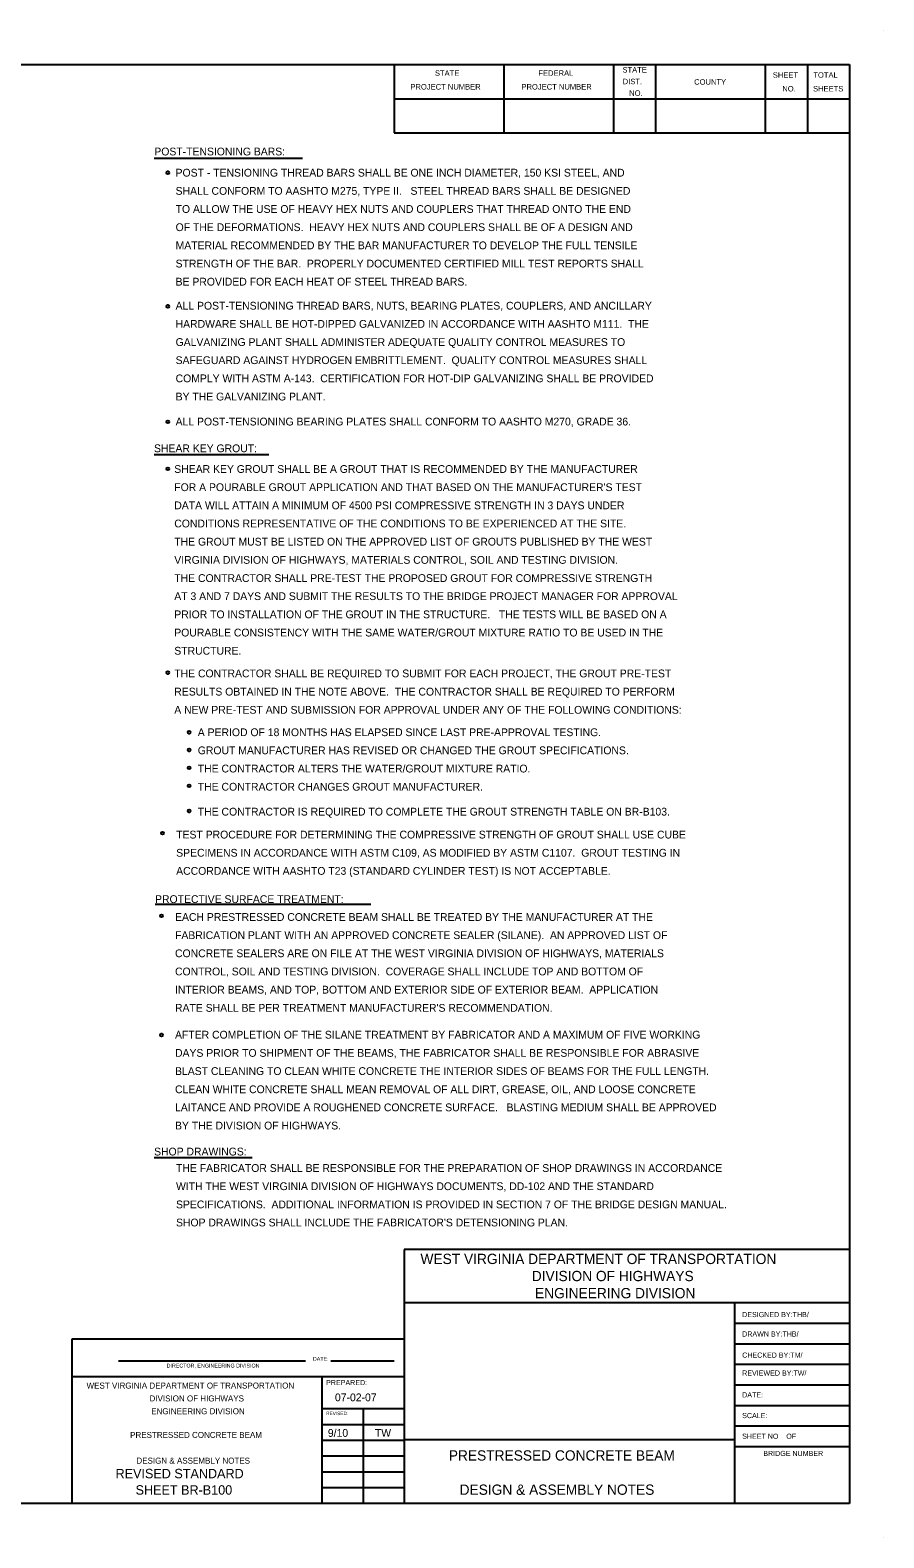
# Model space of a CAD drawing. Extents: x 762.3 to 790.4, y -1231.3 to -1213.2.
# Drawn here: x 780.09 to 790.37, y -1231.34 to -1213.19 of the extents above; entities that cross this region are included whole.
import ezdxf

# ---------------------------------------------------------------- set-up
doc = ezdxf.new("R2010")
doc.units = 0
doc.layers.add('Default', color=7, linetype='Continuous')

msp = doc.modelspace()

# ---------------------------------------------------------------- linework, layer by layer
at = {"layer": 'Default'}
for p, q in [((790.367, -1213.186), (790.367, -1213.186)), ((763.554, -1213.599), (789.954, -1213.599)), ((784.472, -1213.599), (784.472, -1214.424)), ((785.293, -1213.599), (785.293, -1213.599)), ((785.792, -1213.599), (785.792, -1214.424)), ((787.112, -1213.599), (787.112, -1214.424)), ((787.619, -1213.599), (787.619, -1214.424)), ((788.939, -1213.599), (788.939, -1214.424)), ((789.447, -1213.599), (789.447, -1214.424)), ((789.954, -1213.599), (789.954, -1230.924)), ((789.954, -1213.599), (789.954, -1213.599)), ((789.954, -1213.599), (789.954, -1213.599)), ((784.472, -1214.011), (789.954, -1214.011)), ((784.472, -1214.424), (789.954, -1214.424)), ((781.582, -1214.726), (783.369, -1214.726)), ((781.58, -1218.295), (782.963, -1218.295)), ((781.593, -1223.706), (784.192, -1223.706)), ((781.581, -1226.757), (782.761, -1226.757)), ((789.954, -1227.865), (784.592, -1227.865)), ((784.592, -1227.865), (784.592, -1230.924)), ((784.592, -1227.931), (784.592, -1227.931)), ((789.954, -1227.931), (789.954, -1227.931)), ((788.568, -1228.508), (784.592, -1228.508)), ((788.568, -1228.508), (788.568, -1230.924)), ((789.954, -1228.508), (788.568, -1228.508)), ((789.954, -1228.756), (788.568, -1228.756)), ((784.592, -1228.944), (780.59, -1228.944)), ((780.59, -1228.944), (780.59, -1230.924)), ((784.592, -1228.944), (784.592, -1228.944)), ((789.954, -1229.003), (788.568, -1229.003)), ((781.152, -1229.205), (783.402, -1229.205)), ((783.71, -1229.205), (784.473, -1229.205)), ((789.954, -1229.251), (788.568, -1229.251)), ((783.602, -1229.397), (780.59, -1229.397)), ((783.602, -1229.397), (783.602, -1230.924)), ((784.592, -1229.397), (783.602, -1229.397)), ((789.954, -1229.498), (788.568, -1229.498)), ((784.592, -1229.785), (783.602, -1229.785)), ((784.097, -1229.785), (784.097, -1230.924)), ((789.954, -1229.746), (788.568, -1229.746)), ((784.592, -1229.975), (783.602, -1229.975)), ((789.954, -1229.993), (788.568, -1229.993)), ((784.592, -1230.165), (783.602, -1230.165)), ((788.568, -1230.158), (784.592, -1230.158)), ((784.592, -1230.354), (783.602, -1230.354)), ((789.954, -1230.241), (788.568, -1230.241)), ((784.592, -1230.544), (783.602, -1230.544)), ((784.592, -1230.734), (783.602, -1230.734)), ((789.954, -1230.924), (763.554, -1230.924)), ((784.592, -1230.924), (784.592, -1230.924)), ((784.592, -1230.924), (784.592, -1230.924)), ((789.954, -1230.901), (789.954, -1230.901)), ((789.954, -1230.924), (789.954, -1230.924)), ((790.367, -1231.336), (790.367, -1231.336))]:
    msp.add_line(p, q, dxfattribs=at)
for centre in [(781.746, -1214.902), (781.746, -1216.511), (781.746, -1217.901), (781.746, -1218.467), (781.746, -1220.92), (782.005, -1221.639), (782.005, -1221.851), (782.005, -1222.067), (782.005, -1222.283), (782.005, -1222.585), (781.682, -1222.853), (781.67, -1223.849), (781.67, -1225.283)]:
    msp.add_circle(centre, 0.0172, dxfattribs=at)

# ---------------------------------------------------------------- texts
for s, height, p in [('STATE', 0.066, (784.962, -1213.736)), ('FEDERAL ', 0.066, (786.208, -1213.736)), ('STATE', 0.066, (787.22, -1213.697)), ('PROJECT NUMBER', 0.066, (784.667, -1213.901)), ('PROJECT NUMBER', 0.066, (786.004, -1213.901)), ('DIST. ', 0.066, (787.223, -1213.837)), ('COUNTY', 0.066, (788.083, -1213.842)), ('SHEET ', 0.066, (789.03, -1213.759)), ('NO.', 0.066, (789.144, -1213.924)), ('SHEETS', 0.066, (789.514, -1213.924)), ('TOTAL ', 0.066, (789.518, -1213.759)), ('NO.', 0.066, (787.301, -1213.977)), ('POST-TENSIONING BARS:', 0.09375, (781.584, -1214.694)), ('POST - TENSIONING THREAD BARS SHALL BE ONE INCH DIAMETER, 150 KSI STEEL, AND', 0.09375, (781.84, -1214.949)), ('SHALL CONFORM TO AASHTO M275, TYPE II.   STEEL THREAD BARS SHALL BE DESIGNED', 0.09375, (781.84, -1215.168)), ('TO ALLOW THE USE OF HEAVY HEX NUTS AND COUPLERS THAT THREAD ONTO THE END', 0.09375, (781.84, -1215.386)), ('OF THE DEFORMATIONS.  HEAVY HEX NUTS AND COUPLERS SHALL BE OF A DESIGN AND', 0.09375, (781.84, -1215.605)), ('MATERIAL RECOMMENDED BY THE BAR MANUFACTURER TO DEVELOP THE FULL TENSILE', 0.09375, (781.84, -1215.824)), ('STRENGTH OF THE BAR.  PROPERLY DOCUMENTED CERTIFIED MILL TEST REPORTS SHALL', 0.09375, (781.84, -1216.043)), ('BE PROVIDED FOR EACH HEAT OF STEEL THREAD BARS.', 0.09375, (781.84, -1216.261)), ('ALL POST-TENSIONING THREAD BARS, NUTS, BEARING PLATES, COUPLERS, AND ANCILLARY', 0.09375, (781.84, -1216.55)), ('HARDWARE SHALL BE HOT-DIPPED GALVANIZED IN ACCORDANCE WITH AASHTO M111.  THE', 0.09375, (781.84, -1216.769)), ('GALVANIZING PLANT SHALL ADMINISTER ADEQUATE QUALITY CONTROL MEASURES TO ', 0.09375, (781.84, -1216.988)), ('SAFEGUARD AGAINST HYDROGEN EMBRITTLEMENT.  QUALITY CONTROL MEASURES SHALL ', 0.09375, (781.84, -1217.206)), ('COMPLY WITH ASTM A-143.  CERTIFICATION FOR HOT-DIP GALVANIZING SHALL BE PROVIDED', 0.09375, (781.84, -1217.425)), ('BY THE GALVANIZING PLANT.', 0.09375, (781.84, -1217.644)), ('ALL POST-TENSIONING BEARING PLATES SHALL CONFORM TO AASHTO M270, GRADE 36.', 0.09375, (781.84, -1217.945)), ('SHEAR KEY GROUT:', 0.09375, (781.58, -1218.267)), ('SHEAR KEY GROUT SHALL BE A GROUT THAT IS RECOMMENDED BY THE MANUFACTURER', 0.09375, (781.824, -1218.516)), ("FOR A POURABLE GROUT APPLICATION AND THAT BASED ON THE MANUFACTURER'S TEST", 0.09375, (781.824, -1218.735)), ('DATA WILL ATTAIN A MINIMUM OF 4500 PSI COMPRESSIVE STRENGTH IN 3 DAYS UNDER ', 0.09375, (781.824, -1218.954)), ('CONDITIONS REPRESENTATIVE OF THE CONDITIONS TO BE EXPERIENCED AT THE SITE.', 0.09375, (781.824, -1219.172)), ('THE GROUT MUST BE LISTED ON THE APPROVED LIST OF GROUTS PUBLISHED BY THE WEST', 0.09375, (781.824, -1219.391)), ('VIRGINIA DIVISION OF HIGHWAYS, MATERIALS CONTROL, SOIL AND TESTING DIVISION.', 0.09375, (781.824, -1219.61)), ('THE CONTRACTOR SHALL PRE-TEST THE PROPOSED GROUT FOR COMPRESSIVE STRENGTH', 0.09375, (781.824, -1219.829)), ('AT 3 AND 7 DAYS AND SUBMIT THE RESULTS TO THE BRIDGE PROJECT MANAGER FOR APPROVAL', 0.09375, (781.824, -1220.047)), ('PRIOR TO INSTALLATION OF THE GROUT IN THE STRUCTURE.   THE TESTS WILL BE BASED ON A ', 0.09375, (781.824, -1220.266)), ('POURABLE CONSISTENCY WITH THE SAME WATER/GROUT MIXTURE RATIO TO BE USED IN THE', 0.09375, (781.824, -1220.485)), ('STRUCTURE.   ', 0.09375, (781.824, -1220.704)), ('THE CONTRACTOR SHALL BE REQUIRED TO SUBMIT FOR EACH PROJECT, THE GROUT PRE-TEST', 0.09375, (781.824, -1220.977)), ('RESULTS OBTAINED IN THE NOTE ABOVE.  THE CONTRACTOR SHALL BE REQUIRED TO PERFORM', 0.09375, (781.824, -1221.196)), ('A NEW PRE-TEST AND SUBMISSION FOR APPROVAL UNDER ANY OF THE FOLLOWING CONDITIONS:', 0.09375, (781.824, -1221.415)), ('A PERIOD OF 18 MONTHS HAS ELAPSED SINCE LAST PRE-APPROVAL TESTING.', 0.09375, (782.107, -1221.685)), ('GROUT MANUFACTURER HAS REVISED OR CHANGED THE GROUT SPECIFICATIONS.', 0.09375, (782.107, -1221.903)), ('THE CONTRACTOR ALTERS THE WATER/GROUT MIXTURE RATIO. ', 0.09375, (782.107, -1222.122)), ('THE CONTRACTOR CHANGES GROUT MANUFACTURER.', 0.09375, (782.107, -1222.341)), ('THE CONTRACTOR IS REQUIRED TO COMPLETE THE GROUT STRENGTH TABLE ON BR-B103.', 0.09375, (782.107, -1222.641)), ('TEST PROCEDURE FOR DETERMINING THE COMPRESSIVE STRENGTH OF GROUT SHALL USE CUBE ', 0.09375, (781.847, -1222.917)), ('SPECIMENS IN ACCORDANCE WITH ASTM C109, AS MODIFIED BY ASTM C1107.  GROUT TESTING IN ', 0.09375, (781.847, -1223.136)), ('ACCORDANCE WITH AASHTO T23 (STANDARD CYLINDER TEST) IS NOT ACCEPTABLE.', 0.09375, (781.847, -1223.354)), ('PROTECTIVE SURFACE TREATMENT:', 0.09375, (781.593, -1223.694)), ('EACH PRESTRESSED CONCRETE BEAM SHALL BE TREATED BY THE MANUFACTURER AT THE', 0.09375, (781.833, -1223.909)), ('FABRICATION PLANT WITH AN APPROVED CONCRETE SEALER (SILANE).  AN APPROVED LIST OF ', 0.09375, (781.833, -1224.128)), ('CONCRETE SEALERS ARE ON FILE AT THE WEST VIRGINIA DIVISION OF HIGHWAYS, MATERIALS', 0.09375, (781.833, -1224.346)), ('CONTROL, SOIL AND TESTING DIVISION.  COVERAGE SHALL INCLUDE TOP AND BOTTOM OF', 0.09375, (781.833, -1224.565)), ('INTERIOR BEAMS, AND TOP, BOTTOM AND EXTERIOR SIDE OF EXTERIOR BEAM.  APPLICATION', 0.09375, (781.833, -1224.784)), ("RATE SHALL BE PER TREATMENT MANUFACTURER'S RECOMMENDATION.", 0.09375, (781.833, -1225.003)), ('AFTER COMPLETION OF THE SILANE TREATMENT BY FABRICATOR AND A MAXIMUM OF FIVE WORKING', 0.09375, (781.833, -1225.326)), ('DAYS PRIOR TO SHIPMENT OF THE BEAMS, THE FABRICATOR SHALL BE RESPONSIBLE FOR ABRASIVE', 0.09375, (781.833, -1225.545)), ('BLAST CLEANING TO CLEAN WHITE CONCRETE THE INTERIOR SIDES OF BEAMS FOR THE FULL LENGTH.', 0.09375, (781.833, -1225.764)), ('CLEAN WHITE CONCRETE SHALL MEAN REMOVAL OF ALL DIRT, GREASE, OIL, AND LOOSE CONCRETE ', 0.09375, (781.833, -1225.983)), ('LAITANCE AND PROVIDE A ROUGHENED CONCRETE SURFACE.   BLASTING MEDIUM SHALL BE APPROVED', 0.09375, (781.833, -1226.201)), ('BY THE DIVISION OF HIGHWAYS. ', 0.09375, (781.833, -1226.42)), ('SHOP DRAWINGS:', 0.09375, (781.581, -1226.733)), ('THE FABRICATOR SHALL BE RESPONSIBLE FOR THE PREPARATION OF SHOP DRAWINGS IN ACCORDANCE', 0.09375, (781.845, -1226.931)), ('WITH THE WEST VIRGINIA DIVISION OF HIGHWAYS DOCUMENTS, DD-102 AND THE STANDARD ', 0.09375, (781.845, -1227.15)), ('SPECIFICATIONS.  ADDITIONAL INFORMATION IS PROVIDED IN SECTION 7 OF THE BRIDGE DESIGN MANUAL.', 0.09375, (781.845, -1227.369)), ("SHOP DRAWINGS SHALL INCLUDE THE FABRICATOR'S DETENSIONING PLAN.", 0.09375, (781.845, -1227.587)), ('WEST VIRGINIA DEPARTMENT OF TRANSPORTATION', 0.12375, (784.788, -1228.04)), ('DIVISION OF HIGHWAYS', 0.12375, (786.128, -1228.246)), ('ENGINEERING DIVISION', 0.12375, (786.167, -1228.452)), ('DESIGNED BY:THB/', 0.06187, (788.661, -1228.679)), ('DRAWN BY:THB/', 0.06187, (788.661, -1228.913)), ('CHECKED BY:TM/', 0.06187, (788.661, -1229.167)), ('DIRECTOR, ENGINEERING DIVISION', 0.04641, (781.732, -1229.286)), ('DATE:', 0.0464, (783.493, -1229.205)), ('WEST VIRGINIA DEPARTMENT OF TRANSPORTATION', 0.07219, (780.768, -1229.539)), ('PREPARED:', 0.0619, (783.652, -1229.498)), ('REVIEWED BY:TW/', 0.06187, (788.661, -1229.383)), ('DIVISION OF HIGHWAYS', 0.07219, (781.526, -1229.694)), ('07-02-07', 0.0938, (783.758, -1229.692)), ('DATE:', 0.0619, (788.661, -1229.646)), ('ENGINEERING DIVISION', 0.07219, (781.546, -1229.848)), ('REVISED:', 0.0413, (783.652, -1229.859)), ('SCALE:', 0.0619, (788.661, -1229.895)), ('9/10', 0.0938, (783.673, -1230.12)), ('PRESTRESSED CONCRETE BEAM', 0.07219, (781.292, -1230.133)), ('TW', 0.0938, (784.239, -1230.12)), ('SHEET NO    OF', 0.06187, (788.661, -1230.144)), ('DESIGN & ASSEMBLY NOTES', 0.07219, (781.368, -1230.443)), ('PRESTRESSED CONCRETE BEAM', 0.12375, (785.129, -1230.406)), ('BRIDGE NUMBER', 0.06187, (788.915, -1230.351)), ('REVISED STANDARD ', 0.11344, (781.117, -1230.619)), ('SHEET BR-B100', 0.11344, (781.358, -1230.816)), ('DESIGN & ASSEMBLY NOTES', 0.12375, (785.259, -1230.818))]:
    msp.add_text(s, height=height, dxfattribs=at).set_placement(p)

doc.saveas('drawing.dxf')
